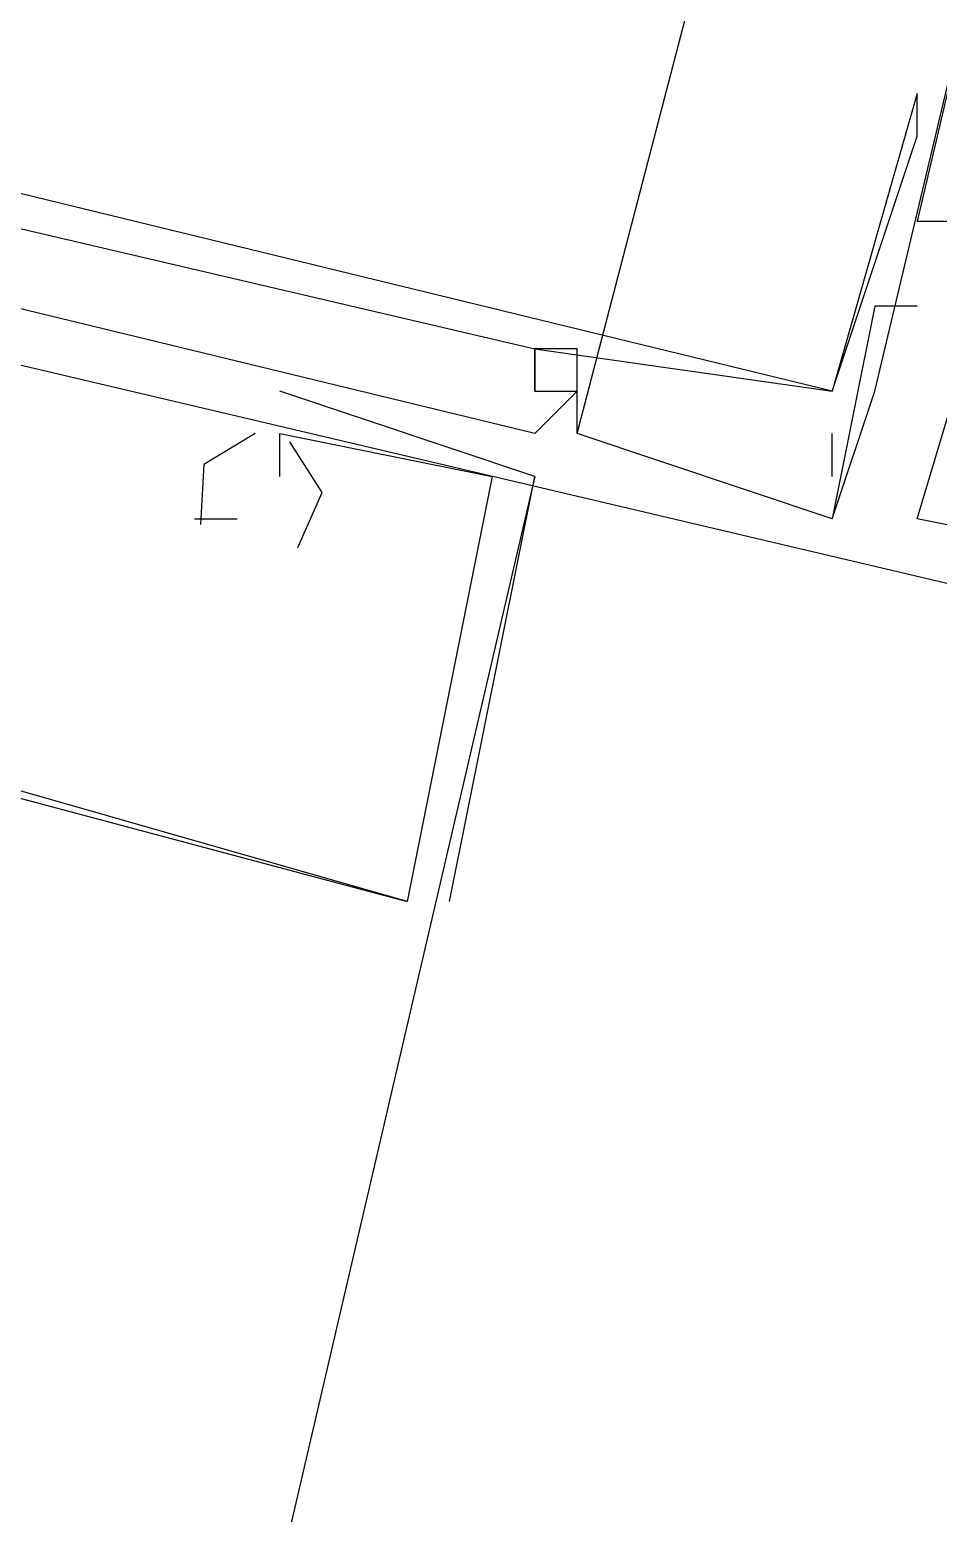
# Model space of a CAD drawing. Header units: feet. Extents: x -84 to 198, y -22 to 181.
# Drawn here: x 117.5215 to 117.8066, y 74.7193 to 75.1844 of the extents above; entities that cross this region are included whole.
import ezdxf

# ---------------------------------------------------------------- set-up
doc = ezdxf.new("R2010")
doc.units = ezdxf.units.FT
doc.layers.add('A-LINEA', color=7, linetype='CONTINUOUS')

msp = doc.modelspace()

# ---------------------------------------------------------------- linework, layer by layer
at = {"layer": 'A-LINEA'}
for p, q in [((117.6933, 75.0578), (117.7733, 75.3644)), ((117.6933, 75.0578), (117.7733, 75.3644)), ((117.6933, 75.0578), (117.7733, 75.3644)), ((117.6933, 75.0578), (117.7733, 75.3644)), ((117.6933, 75.0578), (117.7733, 75.3644)), ((117.6933, 75.0578), (117.7733, 75.3644)), ((117.7867, 75.0711), (117.8533, 75.3511)), ((117.7867, 75.0711), (117.8533, 75.3511)), ((117.7867, 75.0711), (117.8533, 75.3511)), ((117.7867, 75.0711), (117.8533, 75.3511)), ((117.7867, 75.0711), (117.8533, 75.3511)), ((117.7867, 75.0711), (117.8533, 75.3511)), ((117.8, 75.1644), (117.8, 75.1644)), ((117.8, 75.1644), (117.8, 75.1644)), ((117.8, 75.1644), (117.8, 75.1644)), ((117.8, 75.1644), (117.8, 75.1644)), ((117.8, 75.1644), (117.8, 75.1644)), ((117.8, 75.1644), (117.8, 75.1644)), ((117.8, 75.1511), (117.8, 75.1511)), ((117.8, 75.1511), (117.8, 75.1511)), ((117.8, 75.1511), (117.8, 75.1511)), ((117.8, 75.1511), (117.8, 75.1511)), ((117.8, 75.1511), (117.8, 75.1511)), ((117.8, 75.1511), (117.8, 75.1511)), ((117.8, 75.1244), (117.8, 75.1244)), ((117.8, 75.1244), (117.8, 75.1244)), ((117.8, 75.1244), (117.8, 75.1244)), ((117.8, 75.1244), (117.8, 75.1244)), ((117.8, 75.1244), (117.8, 75.1244)), ((117.8, 75.1244), (117.8, 75.1244)), ((117.7867, 75.0978), (117.7867, 75.0978)), ((117.7867, 75.0978), (117.7867, 75.0978)), ((117.7867, 75.0978), (117.7867, 75.0978)), ((117.7867, 75.0978), (117.7867, 75.0978)), ((117.7867, 75.0978), (117.7867, 75.0978)), ((117.7867, 75.0978), (117.7867, 75.0978)), ((117.8, 75.0978), (117.8, 75.0978)), ((117.8, 75.0978), (117.8, 75.0978)), ((117.8, 75.0978), (117.8, 75.0978)), ((117.8, 75.0978), (117.8, 75.0978)), ((117.8, 75.0978), (117.8, 75.0978)), ((117.8, 75.0978), (117.8, 75.0978)), ((117.68, 75.0844), (117.68, 75.0844)), ((117.68, 75.0844), (117.68, 75.0844)), ((117.68, 75.0844), (117.68, 75.0844)), ((117.68, 75.0844), (117.68, 75.0844)), ((117.68, 75.0844), (117.68, 75.0844)), ((117.68, 75.0844), (117.68, 75.0844)), ((117.68, 75.0844), (117.68, 75.0844)), ((117.68, 75.0844), (117.68, 75.0844)), ((117.68, 75.0844), (117.68, 75.0844)), ((117.68, 75.0844), (117.68, 75.0844)), ((117.68, 75.0844), (117.68, 75.0844)), ((117.68, 75.0844), (117.68, 75.0844)), ((117.68, 75.0844), (117.68, 75.0844)), ((117.68, 75.0844), (117.68, 75.0844)), ((117.68, 75.0844), (117.68, 75.0844)), ((117.68, 75.0844), (117.68, 75.0844)), ((117.68, 75.0844), (117.68, 75.0844)), ((117.68, 75.0844), (117.68, 75.0844)), ((117.6933, 75.0844), (117.6933, 75.0844)), ((117.6933, 75.0844), (117.6933, 75.0844)), ((117.6933, 75.0844), (117.6933, 75.0844)), ((117.6933, 75.0844), (117.6933, 75.0844)), ((117.6933, 75.0844), (117.6933, 75.0844)), ((117.6933, 75.0844), (117.6933, 75.0844)), ((117.8, 75.0844), (117.8, 75.0844)), ((117.8, 75.0844), (117.8, 75.0844)), ((117.8, 75.0844), (117.8, 75.0844)), ((117.8, 75.0844), (117.8, 75.0844)), ((117.8, 75.0844), (117.8, 75.0844)), ((117.8, 75.0844), (117.8, 75.0844)), ((117.8, 75.0844), (117.8, 75.0844)), ((117.8, 75.0844), (117.8, 75.0844)), ((117.8, 75.0844), (117.8, 75.0844)), ((117.8, 75.0844), (117.8, 75.0844)), ((117.8, 75.0844), (117.8, 75.0844)), ((117.8, 75.0844), (117.8, 75.0844)), ((117.6, 75.0711), (117.6, 75.0711)), ((117.6, 75.0711), (117.6, 75.0711)), ((117.6, 75.0711), (117.6, 75.0711)), ((117.6, 75.0711), (117.6, 75.0711)), ((117.6, 75.0711), (117.6, 75.0711)), ((117.6, 75.0711), (117.6, 75.0711)), ((117.68, 75.0711), (117.68, 75.0711)), ((117.68, 75.0711), (117.68, 75.0711)), ((117.68, 75.0711), (117.68, 75.0711)), ((117.68, 75.0711), (117.68, 75.0711)), ((117.68, 75.0711), (117.68, 75.0711)), ((117.68, 75.0711), (117.68, 75.0711)), ((117.68, 75.0711), (117.68, 75.0711)), ((117.68, 75.0711), (117.68, 75.0711)), ((117.68, 75.0711), (117.68, 75.0711)), ((117.68, 75.0711), (117.68, 75.0711)), ((117.68, 75.0711), (117.68, 75.0711)), ((117.68, 75.0711), (117.68, 75.0711)), ((117.68, 75.0711), (117.68, 75.0711)), ((117.68, 75.0711), (117.68, 75.0711)), ((117.68, 75.0711), (117.68, 75.0711)), ((117.68, 75.0711), (117.68, 75.0711)), ((117.68, 75.0711), (117.68, 75.0711)), ((117.68, 75.0711), (117.68, 75.0711)), ((117.6933, 75.0711), (117.6933, 75.0711)), ((117.6933, 75.0711), (117.6933, 75.0711)), ((117.6933, 75.0711), (117.6933, 75.0711)), ((117.6933, 75.0711), (117.6933, 75.0711)), ((117.6933, 75.0711), (117.6933, 75.0711)), ((117.6933, 75.0711), (117.6933, 75.0711)), ((117.6933, 75.0711), (117.6933, 75.0711)), ((117.6933, 75.0711), (117.6933, 75.0711)), ((117.6933, 75.0711), (117.6933, 75.0711)), ((117.6933, 75.0711), (117.6933, 75.0711)), ((117.6933, 75.0711), (117.6933, 75.0711)), ((117.6933, 75.0711), (117.6933, 75.0711)), ((117.6933, 75.0711), (117.6933, 75.0711)), ((117.6933, 75.0711), (117.6933, 75.0711)), ((117.6933, 75.0711), (117.6933, 75.0711)), ((117.6933, 75.0711), (117.6933, 75.0711)), ((117.6933, 75.0711), (117.6933, 75.0711)), ((117.6933, 75.0711), (117.6933, 75.0711)), ((117.7733, 75.0311), (117.7867, 75.0711)), ((117.7733, 75.0711), (117.7733, 75.0711)), ((117.7733, 75.0711), (117.7733, 75.0711)), ((117.7733, 75.0711), (117.7733, 75.0711)), ((117.7733, 75.0311), (117.7867, 75.0711)), ((117.7733, 75.0711), (117.7733, 75.0711)), ((117.7733, 75.0711), (117.7733, 75.0711)), ((117.7733, 75.0711), (117.7733, 75.0711)), ((117.7733, 75.0311), (117.7867, 75.0711)), ((117.7733, 75.0711), (117.7733, 75.0711)), ((117.7733, 75.0711), (117.7733, 75.0711)), ((117.7733, 75.0711), (117.7733, 75.0711)), ((117.7733, 75.0311), (117.7867, 75.0711)), ((117.7733, 75.0711), (117.7733, 75.0711)), ((117.7733, 75.0711), (117.7733, 75.0711)), ((117.7733, 75.0711), (117.7733, 75.0711)), ((117.7733, 75.0311), (117.7867, 75.0711)), ((117.7733, 75.0711), (117.7733, 75.0711)), ((117.7733, 75.0711), (117.7733, 75.0711)), ((117.7733, 75.0711), (117.7733, 75.0711)), ((117.7733, 75.0311), (117.7867, 75.0711)), ((117.7733, 75.0711), (117.7733, 75.0711)), ((117.7733, 75.0711), (117.7733, 75.0711)), ((117.7733, 75.0711), (117.7733, 75.0711)), ((117.7867, 75.0711), (117.7867, 75.0711)), ((117.7867, 75.0711), (117.7867, 75.0711)), ((117.7867, 75.0711), (117.7867, 75.0711)), ((117.7867, 75.0711), (117.7867, 75.0711)), ((117.7867, 75.0711), (117.7867, 75.0711)), ((117.7867, 75.0711), (117.7867, 75.0711)), ((117.5867, 75.0578), (117.5867, 75.0578)), ((117.5867, 75.0578), (117.5867, 75.0578)), ((117.5867, 75.0578), (117.5867, 75.0578)), ((117.5867, 75.0578), (117.5867, 75.0578)), ((117.5867, 75.0578), (117.5867, 75.0578)), ((117.5867, 75.0578), (117.5867, 75.0578)), ((117.5867, 75.0578), (117.5867, 75.0578)), ((117.5867, 75.0578), (117.5867, 75.0578)), ((117.5867, 75.0578), (117.5867, 75.0578)), ((117.5867, 75.0578), (117.5867, 75.0578)), ((117.5867, 75.0578), (117.5867, 75.0578)), ((117.5867, 75.0578), (117.5867, 75.0578)), ((117.6, 75.0578), (117.6, 75.0578)), ((117.6, 75.0578), (117.6, 75.0578)), ((117.6, 75.0578), (117.6, 75.0578)), ((117.6, 75.0578), (117.6, 75.0578)), ((117.6, 75.0578), (117.6, 75.0578)), ((117.6, 75.0578), (117.6, 75.0578)), ((117.6, 75.0578), (117.6, 75.0578)), ((117.6, 75.0578), (117.6, 75.0578)), ((117.6, 75.0578), (117.6, 75.0578)), ((117.6, 75.0578), (117.6, 75.0578)), ((117.6, 75.0578), (117.6, 75.0578)), ((117.6, 75.0578), (117.6, 75.0578)), ((117.68, 75.0578), (117.68, 75.0578)), ((117.68, 75.0578), (117.68, 75.0578)), ((117.68, 75.0578), (117.68, 75.0578)), ((117.68, 75.0578), (117.68, 75.0578)), ((117.68, 75.0578), (117.68, 75.0578)), ((117.68, 75.0578), (117.68, 75.0578)), ((117.6933, 75.0578), (117.6933, 75.0578)), ((117.6933, 75.0578), (117.6933, 75.0578)), ((117.6933, 75.0578), (117.6933, 75.0578)), ((117.6933, 75.0578), (117.6933, 75.0578)), ((117.6933, 75.0578), (117.6933, 75.0578)), ((117.6933, 75.0578), (117.6933, 75.0578)), ((117.7733, 75.0444), (117.7733, 75.0578)), ((117.7733, 75.0578), (117.7733, 75.0578)), ((117.7733, 75.0444), (117.7733, 75.0578)), ((117.7733, 75.0578), (117.7733, 75.0578)), ((117.7733, 75.0444), (117.7733, 75.0578)), ((117.7733, 75.0578), (117.7733, 75.0578)), ((117.7733, 75.0444), (117.7733, 75.0578)), ((117.7733, 75.0578), (117.7733, 75.0578)), ((117.7733, 75.0444), (117.7733, 75.0578)), ((117.7733, 75.0578), (117.7733, 75.0578)), ((117.7733, 75.0444), (117.7733, 75.0578)), ((117.7733, 75.0578), (117.7733, 75.0578)), ((117.5867, 75.0444), (117.5867, 75.0444)), ((117.5867, 75.0444), (117.5867, 75.0444)), ((117.5867, 75.0444), (117.5867, 75.0444)), ((117.5867, 75.0444), (117.5867, 75.0444)), ((117.5867, 75.0444), (117.5867, 75.0444)), ((117.5867, 75.0444), (117.5867, 75.0444)), ((117.6, 75.0444), (117.6, 75.0444)), ((117.6, 75.0444), (117.6, 75.0444)), ((117.6, 75.0444), (117.6, 75.0444)), ((117.6, 75.0444), (117.6, 75.0444)), ((117.6, 75.0444), (117.6, 75.0444)), ((117.6, 75.0444), (117.6, 75.0444)), ((117.6667, 75.0444), (117.6667, 75.0444)), ((117.6667, 75.0444), (117.6667, 75.0444)), ((117.6667, 75.0444), (117.6667, 75.0444)), ((117.6667, 75.0444), (117.6667, 75.0444)), ((117.6667, 75.0444), (117.6667, 75.0444)), ((117.6667, 75.0444), (117.6667, 75.0444)), ((117.68, 75.0444), (117.68, 75.0444)), ((117.68, 75.0444), (117.68, 75.0444)), ((117.68, 75.0444), (117.68, 75.0444)), ((117.68, 75.0444), (117.68, 75.0444)), ((117.68, 75.0444), (117.68, 75.0444)), ((117.68, 75.0444), (117.68, 75.0444)), ((117.7733, 75.0444), (117.7733, 75.0444)), ((117.7733, 75.0444), (117.7733, 75.0444)), ((117.7733, 75.0444), (117.7733, 75.0444)), ((117.7733, 75.0444), (117.7733, 75.0444)), ((117.7733, 75.0444), (117.7733, 75.0444)), ((117.7733, 75.0444), (117.7733, 75.0444)), ((117.5733, 75.0311), (117.5867, 75.0311)), ((117.5733, 75.0311), (117.5733, 75.0311)), ((117.5733, 75.0311), (117.5867, 75.0311)), ((117.5733, 75.0311), (117.5733, 75.0311)), ((117.5733, 75.0311), (117.5867, 75.0311)), ((117.5733, 75.0311), (117.5733, 75.0311)), ((117.5733, 75.0311), (117.5867, 75.0311)), ((117.5733, 75.0311), (117.5733, 75.0311)), ((117.5733, 75.0311), (117.5867, 75.0311)), ((117.5733, 75.0311), (117.5733, 75.0311)), ((117.5733, 75.0311), (117.5867, 75.0311)), ((117.5733, 75.0311), (117.5733, 75.0311)), ((117.5867, 75.0311), (117.5867, 75.0311)), ((117.5867, 75.0311), (117.5867, 75.0311)), ((117.5867, 75.0311), (117.5867, 75.0311)), ((117.5867, 75.0311), (117.5867, 75.0311)), ((117.5867, 75.0311), (117.5867, 75.0311)), ((117.5867, 75.0311), (117.5867, 75.0311)), ((117.6, 75.0311), (117.6, 75.0311)), ((117.6, 75.0311), (117.6, 75.0311)), ((117.6, 75.0311), (117.6, 75.0311)), ((117.6, 75.0311), (117.6, 75.0311)), ((117.6, 75.0311), (117.6, 75.0311)), ((117.6, 75.0311), (117.6, 75.0311)), ((117.6, 75.0311), (117.6, 75.0311)), ((117.6, 75.0311), (117.6, 75.0311)), ((117.6, 75.0311), (117.6, 75.0311)), ((117.6, 75.0311), (117.6, 75.0311)), ((117.6, 75.0311), (117.6, 75.0311)), ((117.6, 75.0311), (117.6, 75.0311)), ((117.7733, 75.0311), (117.7733, 75.0311)), ((117.7733, 75.0311), (117.7733, 75.0311)), ((117.7733, 75.0311), (117.7733, 75.0311)), ((117.7733, 75.0311), (117.7733, 75.0311)), ((117.7733, 75.0311), (117.7733, 75.0311)), ((117.7733, 75.0311), (117.7733, 75.0311)), ((117.7733, 75.0311), (117.7733, 75.0311)), ((117.7733, 75.0311), (117.7733, 75.0311)), ((117.7733, 75.0311), (117.7733, 75.0311)), ((117.7733, 75.0311), (117.7733, 75.0311)), ((117.7733, 75.0311), (117.7733, 75.0311)), ((117.7733, 75.0311), (117.7733, 75.0311)), ((117.7733, 75.0311), (117.7733, 75.0311)), ((117.7733, 75.0311), (117.7733, 75.0311)), ((117.7733, 75.0311), (117.7733, 75.0311)), ((117.7733, 75.0311), (117.7733, 75.0311)), ((117.7733, 75.0311), (117.7733, 75.0311)), ((117.7733, 75.0311), (117.7733, 75.0311)), ((117.8, 75.0311), (117.8, 75.0311)), ((117.8, 75.0311), (117.8, 75.0311)), ((117.8, 75.0311), (117.8, 75.0311)), ((117.8, 75.0311), (117.8, 75.0311)), ((117.8, 75.0311), (117.8, 75.0311)), ((117.8, 75.0311), (117.8, 75.0311)), ((117.64, 74.9111), (117.64, 74.9111)), ((117.64, 74.9111), (117.64, 74.9111)), ((117.64, 74.9111), (117.64, 74.9111)), ((117.64, 74.9111), (117.64, 74.9111)), ((117.64, 74.9111), (117.64, 74.9111)), ((117.64, 74.9111), (117.64, 74.9111)), ((117.64, 74.9111), (117.64, 74.9111)), ((117.64, 74.9111), (117.64, 74.9111)), ((117.64, 74.9111), (117.64, 74.9111)), ((117.64, 74.9111), (117.64, 74.9111)), ((117.64, 74.9111), (117.64, 74.9111)), ((117.64, 74.9111), (117.64, 74.9111)), ((117.6533, 74.9111), (117.6533, 74.9111)), ((117.6533, 74.9111), (117.6533, 74.9111)), ((117.6533, 74.9111), (117.6533, 74.9111)), ((117.6533, 74.9111), (117.6533, 74.9111)), ((117.6533, 74.9111), (117.6533, 74.9111)), ((117.6533, 74.9111), (117.6533, 74.9111))]:
    msp.add_line(p, q, dxfattribs=at)
for points in [[(117.7733, 75.3644), (117.8533, 75.3511), (117.8, 75.1244), (117.8133, 75.1244), (117.8133, 75.1378)], [(117.7733, 75.3644), (117.8533, 75.3511), (117.8, 75.1244), (117.8133, 75.1244), (117.8133, 75.1378)], [(117.7733, 75.3644), (117.8533, 75.3511), (117.8, 75.1244), (117.8133, 75.1244), (117.8133, 75.1378)], [(117.7733, 75.3644), (117.8533, 75.3511), (117.8, 75.1244), (117.8133, 75.1244), (117.8133, 75.1378)], [(117.7733, 75.3644), (117.8533, 75.3511), (117.8, 75.1244), (117.8133, 75.1244), (117.8133, 75.1378)], [(117.7733, 75.3644), (117.8533, 75.3511), (117.8, 75.1244), (117.8133, 75.1244), (117.8133, 75.1378)], [(117.88, 75.0044), (117.8933, 75.0044), (117.8933, 74.9911), (117.2133, 75.1511), (117.2533, 75.3111), (117.2667, 75.3111), (117.2667, 75.2978), (117.2533, 75.2978), (117.2533, 75.2711), (117.2533, 75.2844)], [(117.88, 75.0044), (117.8933, 75.0044), (117.8933, 74.9911), (117.2133, 75.1511), (117.2533, 75.3111), (117.2667, 75.3111), (117.2667, 75.2978), (117.2533, 75.2978), (117.2533, 75.2711), (117.2533, 75.2844)], [(117.88, 75.0044), (117.8933, 75.0044), (117.8933, 74.9911), (117.2133, 75.1511), (117.2533, 75.3111), (117.2667, 75.3111), (117.2667, 75.2978), (117.2533, 75.2978), (117.2533, 75.2711), (117.2533, 75.2844)], [(117.88, 75.0044), (117.8933, 75.0044), (117.8933, 74.9911), (117.2133, 75.1511), (117.2533, 75.3111), (117.2667, 75.3111), (117.2667, 75.2978), (117.2533, 75.2978), (117.2533, 75.2711), (117.2533, 75.2844)], [(117.88, 75.0044), (117.8933, 75.0044), (117.8933, 74.9911), (117.2133, 75.1511), (117.2533, 75.3111), (117.2667, 75.3111), (117.2667, 75.2978), (117.2533, 75.2978), (117.2533, 75.2711), (117.2533, 75.2844)], [(117.88, 75.0044), (117.8933, 75.0044), (117.8933, 74.9911), (117.2133, 75.1511), (117.2533, 75.3111), (117.2667, 75.3111), (117.2667, 75.2978), (117.2533, 75.2978), (117.2533, 75.2711), (117.2533, 75.2844)], [(117.7733, 75.0711), (117.8, 75.1511), (117.8, 75.1644), (117.8, 75.1644), (117.7733, 75.0711), (117.28, 75.1911), (117.2933, 75.2844), (117.28, 75.2711), (117.2933, 75.2711), (117.2667, 75.1778), (117.24, 75.1778), (117.24, 75.1644), (117.24, 75.1778)], [(117.7733, 75.0711), (117.8, 75.1511), (117.8, 75.1644), (117.8, 75.1644), (117.7733, 75.0711), (117.28, 75.1911), (117.2933, 75.2844), (117.28, 75.2711), (117.2933, 75.2711), (117.2667, 75.1778), (117.24, 75.1778), (117.24, 75.1644), (117.24, 75.1778)], [(117.7733, 75.0711), (117.8, 75.1511), (117.8, 75.1644), (117.8, 75.1644), (117.7733, 75.0711), (117.28, 75.1911), (117.2933, 75.2844), (117.28, 75.2711), (117.2933, 75.2711), (117.2667, 75.1778), (117.24, 75.1778), (117.24, 75.1644), (117.24, 75.1778)], [(117.7733, 75.0711), (117.8, 75.1511), (117.8, 75.1644), (117.8, 75.1644), (117.7733, 75.0711), (117.28, 75.1911), (117.2933, 75.2844), (117.28, 75.2711), (117.2933, 75.2711), (117.2667, 75.1778), (117.24, 75.1778), (117.24, 75.1644), (117.24, 75.1778)], [(117.7733, 75.0711), (117.8, 75.1511), (117.8, 75.1644), (117.8, 75.1644), (117.7733, 75.0711), (117.28, 75.1911), (117.2933, 75.2844), (117.28, 75.2711), (117.2933, 75.2711), (117.2667, 75.1778), (117.24, 75.1778), (117.24, 75.1644), (117.24, 75.1778)], [(117.7733, 75.0711), (117.8, 75.1511), (117.8, 75.1644), (117.8, 75.1644), (117.7733, 75.0711), (117.28, 75.1911), (117.2933, 75.2844), (117.28, 75.2711), (117.2933, 75.2711), (117.2667, 75.1778), (117.24, 75.1778), (117.24, 75.1644), (117.24, 75.1778)], [(117.24, 75.1778), (117.2667, 75.1644), (117.28, 75.1778), (117.68, 75.0844), (117.68, 75.0711)], [(117.24, 75.1778), (117.2667, 75.1644), (117.28, 75.1778), (117.68, 75.0844), (117.68, 75.0711)], [(117.24, 75.1778), (117.2667, 75.1644), (117.28, 75.1778), (117.68, 75.0844), (117.68, 75.0711)], [(117.24, 75.1778), (117.2667, 75.1644), (117.28, 75.1778), (117.68, 75.0844), (117.68, 75.0711)], [(117.24, 75.1778), (117.2667, 75.1644), (117.28, 75.1778), (117.68, 75.0844), (117.68, 75.0711)], [(117.24, 75.1778), (117.2667, 75.1644), (117.28, 75.1778), (117.68, 75.0844), (117.68, 75.0711)], [(117.8, 75.0978), (117.7867, 75.0978), (117.7733, 75.0311), (117.6933, 75.0578), (117.6933, 75.0844), (117.68, 75.0844), (117.68, 75.0711), (117.6933, 75.0711), (117.68, 75.0578), (117.24, 75.1644)], [(117.8, 75.0978), (117.7867, 75.0978), (117.7733, 75.0311), (117.6933, 75.0578), (117.6933, 75.0844), (117.68, 75.0844), (117.68, 75.0711), (117.6933, 75.0711), (117.68, 75.0578), (117.24, 75.1644)], [(117.8, 75.0978), (117.7867, 75.0978), (117.7733, 75.0311), (117.6933, 75.0578), (117.6933, 75.0844), (117.68, 75.0844), (117.68, 75.0711), (117.6933, 75.0711), (117.68, 75.0578), (117.24, 75.1644)], [(117.8, 75.0978), (117.7867, 75.0978), (117.7733, 75.0311), (117.6933, 75.0578), (117.6933, 75.0844), (117.68, 75.0844), (117.68, 75.0711), (117.6933, 75.0711), (117.68, 75.0578), (117.24, 75.1644)], [(117.8, 75.0978), (117.7867, 75.0978), (117.7733, 75.0311), (117.6933, 75.0578), (117.6933, 75.0844), (117.68, 75.0844), (117.68, 75.0711), (117.6933, 75.0711), (117.68, 75.0578), (117.24, 75.1644)], [(117.8, 75.0978), (117.7867, 75.0978), (117.7733, 75.0311), (117.6933, 75.0578), (117.6933, 75.0844), (117.68, 75.0844), (117.68, 75.0711), (117.6933, 75.0711), (117.68, 75.0578), (117.24, 75.1644)], [(117.8667, 75.0178), (117.8, 75.0311), (117.84, 75.1644)], [(117.8667, 75.0178), (117.8, 75.0311), (117.84, 75.1644)], [(117.8667, 75.0178), (117.8, 75.0311), (117.84, 75.1644)], [(117.8667, 75.0178), (117.8, 75.0311), (117.84, 75.1644)], [(117.8667, 75.0178), (117.8, 75.0311), (117.84, 75.1644)], [(117.8667, 75.0178), (117.8, 75.0311), (117.84, 75.1644)], [(117.44, 75.0978), (117.48, 75.0844), (117.4533, 74.9911), (117.44, 74.9911), (117.44, 74.9778), (117.44, 74.9911), (117.4533, 74.9911), (117.44, 74.9644), (117.64, 74.9111)], [(117.44, 75.0978), (117.48, 75.0844), (117.4533, 74.9911), (117.44, 74.9911), (117.44, 74.9778), (117.44, 74.9911), (117.4533, 74.9911), (117.44, 74.9644), (117.64, 74.9111)], [(117.44, 75.0978), (117.48, 75.0844), (117.4533, 74.9911), (117.44, 74.9911), (117.44, 74.9778), (117.44, 74.9911), (117.4533, 74.9911), (117.44, 74.9644), (117.64, 74.9111)], [(117.44, 75.0978), (117.48, 75.0844), (117.4533, 74.9911), (117.44, 74.9911), (117.44, 74.9778), (117.44, 74.9911), (117.4533, 74.9911), (117.44, 74.9644), (117.64, 74.9111)], [(117.44, 75.0978), (117.48, 75.0844), (117.4533, 74.9911), (117.44, 74.9911), (117.44, 74.9778), (117.44, 74.9911), (117.4533, 74.9911), (117.44, 74.9644), (117.64, 74.9111)], [(117.44, 75.0978), (117.48, 75.0844), (117.4533, 74.9911), (117.44, 74.9911), (117.44, 74.9778), (117.44, 74.9911), (117.4533, 74.9911), (117.44, 74.9644), (117.64, 74.9111)], [(117.68, 75.0711), (117.68, 75.0844), (117.7733, 75.0711)], [(117.68, 75.0711), (117.68, 75.0844), (117.7733, 75.0711)], [(117.68, 75.0711), (117.68, 75.0844), (117.7733, 75.0711)], [(117.68, 75.0711), (117.68, 75.0844), (117.7733, 75.0711)], [(117.68, 75.0711), (117.68, 75.0844), (117.7733, 75.0711)], [(117.68, 75.0711), (117.68, 75.0844), (117.7733, 75.0711)], [(117.6533, 74.9111), (117.68, 75.0444), (117.6, 75.0711)], [(117.6533, 74.9111), (117.68, 75.0444), (117.6, 75.0711)], [(117.6533, 74.9111), (117.68, 75.0444), (117.6, 75.0711)], [(117.6533, 74.9111), (117.68, 75.0444), (117.6, 75.0711)], [(117.6533, 74.9111), (117.68, 75.0444), (117.6, 75.0711)], [(117.6533, 74.9111), (117.68, 75.0444), (117.6, 75.0711)], [(117.6, 75.0444), (117.6, 75.0578), (117.6667, 75.0444), (117.64, 74.9111), (117.4533, 74.9644), (117.4533, 74.9778)], [(117.6, 75.0444), (117.6, 75.0578), (117.6667, 75.0444), (117.64, 74.9111), (117.4533, 74.9644), (117.4533, 74.9778)], [(117.6, 75.0444), (117.6, 75.0578), (117.6667, 75.0444), (117.64, 74.9111), (117.4533, 74.9644), (117.4533, 74.9778)], [(117.6, 75.0444), (117.6, 75.0578), (117.6667, 75.0444), (117.64, 74.9111), (117.4533, 74.9644), (117.4533, 74.9778)], [(117.6, 75.0444), (117.6, 75.0578), (117.6667, 75.0444), (117.64, 74.9111), (117.4533, 74.9644), (117.4533, 74.9778)], [(117.6, 75.0444), (117.6, 75.0578), (117.6667, 75.0444), (117.64, 74.9111), (117.4533, 74.9644), (117.4533, 74.9778)], [(117.5923, 75.0578), (117.5762, 75.0481), (117.5752, 75.0293)], [(117.5923, 75.0578), (117.5762, 75.0481), (117.5752, 75.0293)], [(117.5923, 75.0578), (117.5762, 75.0481), (117.5752, 75.0293)], [(117.5923, 75.0578), (117.5762, 75.0481), (117.5752, 75.0293)], [(117.5923, 75.0578), (117.5762, 75.0481), (117.5752, 75.0293)], [(117.5923, 75.0578), (117.5762, 75.0481), (117.5752, 75.0293)], [(117.6057, 75.0221), (117.6133, 75.0393), (117.6032, 75.0552)], [(117.6057, 75.0221), (117.6133, 75.0393), (117.6032, 75.0552)], [(117.6057, 75.0221), (117.6133, 75.0393), (117.6032, 75.0552)], [(117.6057, 75.0221), (117.6133, 75.0393), (117.6032, 75.0552)], [(117.6057, 75.0221), (117.6133, 75.0393), (117.6032, 75.0552)], [(117.6057, 75.0221), (117.6133, 75.0393), (117.6032, 75.0552)], [(117.68, 75.0444), (117.2667, 73.2711), (116.8933, 71.6844)], [(117.68, 75.0444), (117.2667, 73.2711), (116.8933, 71.6844)]]:
    msp.add_lwpolyline(points, dxfattribs=at)

doc.saveas('drawing.dxf')
